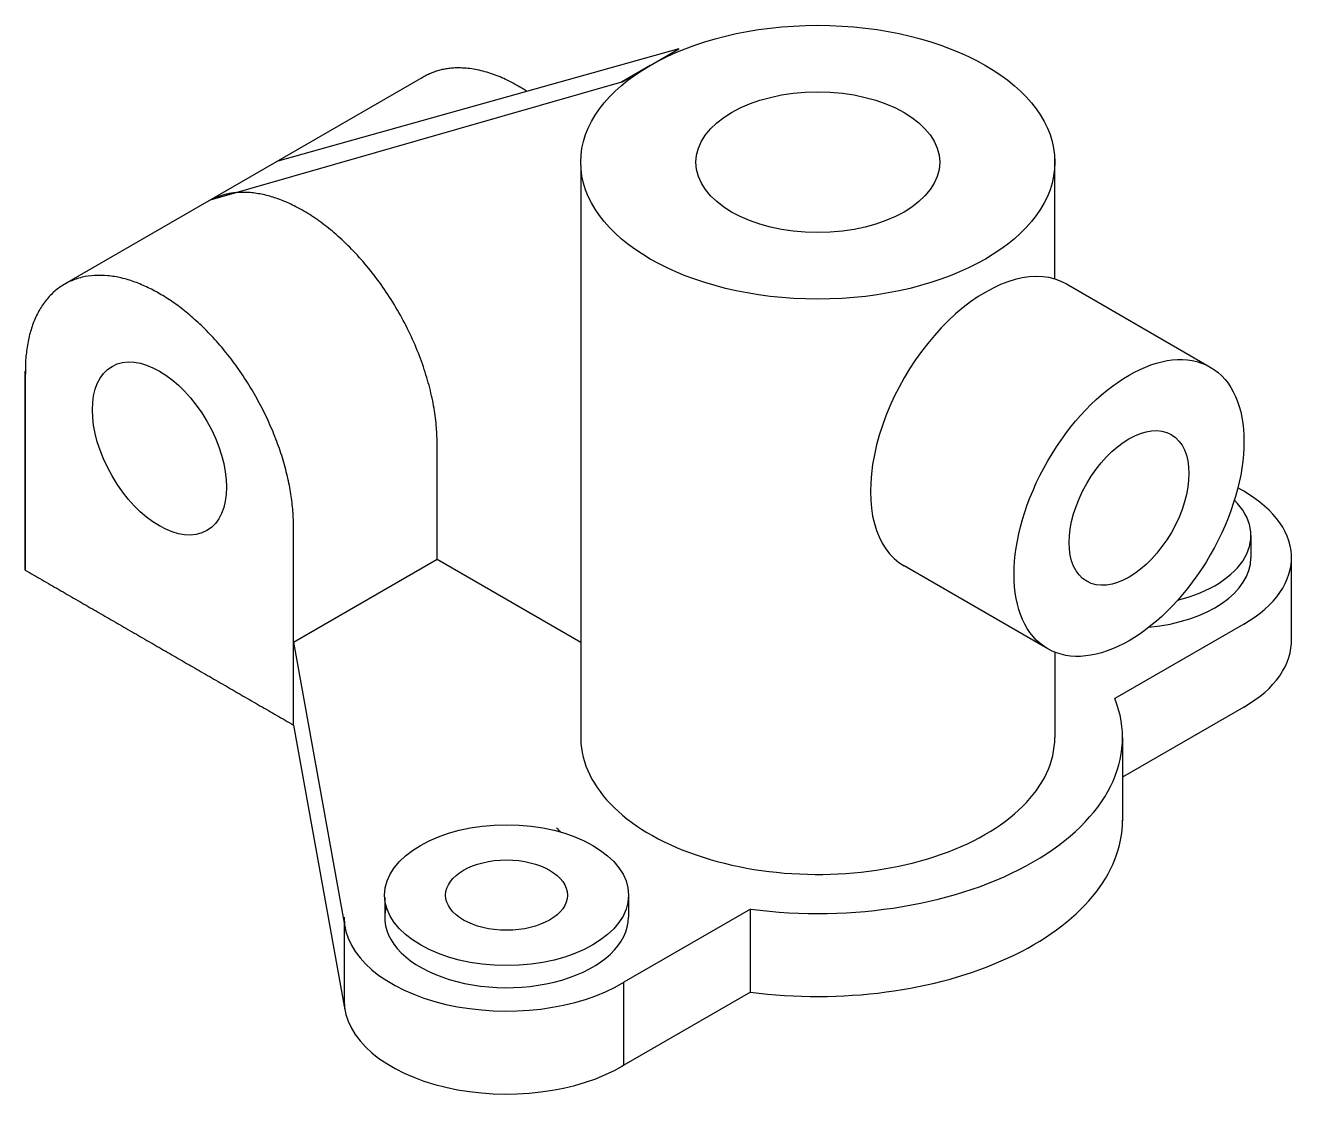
# Model space of a CAD drawing. Header units: millimetres. Extents: x 2302 to 2531, y 3638 to 3833.
import ezdxf

# ---------------------------------------------------------------- set-up
doc = ezdxf.new("R2010")
doc.units = ezdxf.units.MM
doc.layers.add('object line', color=7, linetype='Continuous', lineweight=30)

msp = doc.modelspace()

# ---------------------------------------------------------------- linework, layer by layer
at = {"layer": 'object line'}
for p, q in [((2420.13, 3828.62), (2347.6, 3808.33)), ((2409.73, 3822.62), (2420.13, 3828.62)), ((2414.93, 3825.62), (2409.73, 3822.62)), ((2374.48, 3823.84), (2309.02, 3786.07)), ((2409.73, 3822.62), (2335.32, 3801.25)), ((2402.39, 3807.55), (2402.39, 3703.55)), ((2488.05, 3809.35), (2488.06, 3787)), ((2515.62, 3771.4), (2490.25, 3786.07)), ((2523.58, 3740.62), (2523.58, 3736.61)), ((2350.41, 3721.37), (2376.39, 3736.37)), ((2376.39, 3736.37), (2402.39, 3721.36)), ((2530.92, 3721.97), (2530.92, 3736.26)), ((2486.83, 3720.16), (2460.85, 3735.16)), ((2522.32, 3724.62), (2498.99, 3711.15)), ((2350.41, 3721.37), (2359.71, 3669.86)), ((2488.1, 3719.55), (2488.11, 3704.12)), ((2522.32, 3709.62), (2500.35, 3696.94)), ((2350.41, 3706.37), (2359.71, 3654.86)), ((2500.35, 3704.07), (2500.35, 3689.07)), ((2366.91, 3675.27), (2366.91, 3671.27)), ((2410.99, 3675.62), (2410.99, 3671.62)), ((2433.06, 3673.08), (2410.17, 3659.88)), ((2433.06, 3658.08), (2433.06, 3673.08)), ((2359.55, 3671.62), (2359.55, 3656.62)), ((2410.17, 3644.88), (2410.17, 3659.88)), ((2433.06, 3658.08), (2409.73, 3644.62))]:
    msp.add_line(p, q, dxfattribs=at)
for centre, major_axis in [((2445.24, 3808.12), (-42.87, 0)), ((2445.24, 3808.12), (-22.05, 0)), ((2501.53, 3745.62), (-14.7, -25.46)), ((2326.16, 3756.37), (8.57, -14.85)), ((2501.53, 3745.62), (-7.65, -13.26)), ((2388.95, 3675.62), (-22.05, 0)), ((2388.95, 3675.62), (-11.02, 0))]:
    msp.add_ellipse(centre, major_axis=major_axis, ratio=0.57735, dxfattribs=at)
for centre, major_axis, start_param, end_param in [((2475.55, 3760.62), (-14.7, -25.46), 3.141119, 6.283185), ((2501.53, 3736.62), (-29.39, 0), 2.356194, 3.979193), ((2501.53, 3740.62), (-22.05, 0), 1.980966, 3.668859), ((2501.53, 3736.62), (-22.05, 0), 1.734946, 3.142034), ((2501.53, 3721.62), (-29.39, 0), 2.356194, 3.162651), ((2445.24, 3704.12), (-55.11, 0), 1.347934, 3.364455), ((2445.24, 3704.12), (-42.87, 0), 6.260091, 9.425072), ((2445.24, 3689.12), (-55.11, 0), 1.347934, 3.142958), ((2445.24, 3704.12), (-55.11, 0), 6.822667, 6.850676), ((2388.95, 3671.62), (-22.05, 0), 6.125397, 9.424778), ((2388.95, 3671.62), (-29.39, 0), 6.283185, 8.660702), ((2388.95, 3656.62), (-29.39, 0), 6.283185, 8.660702)]:
    msp.add_ellipse(centre, major_axis=major_axis, ratio=0.57735, start_param=start_param, end_param=end_param, dxfattribs=at)
for points, weights, knots in [([(2392.64, 3820.93), (2391.88, 3821.43), (2391.11, 3821.87), (2380.65, 3827.91), (2373.47, 3823.26)], [0.975363714204, 0.987115020127, 1, 0.848379421476, 0.85373618729], [2.5016937, 2.5016937, 2.5016937, 2.5707963, 2.5707963, 3.3839427, 3.3839427, 3.3839427]), ([(2376.39, 3736.37), (2376.39, 3746.87), (2376.39, 3757.37), (2376.39, 3785.37), (2352.14, 3799.37), (2341.83, 3805.32), (2334.68, 3800.88)], [1, 1, 1, 0.707106781187, 1, 0.85028869916, 0.853626169405], [0, 0, 0, 1, 1, 2.570796, 2.570796, 3.373703, 3.373703, 3.373703]), ([(2350.41, 3721.37), (2350.41, 3731.87), (2350.41, 3742.37), (2350.41, 3770.37), (2326.16, 3784.37), (2301.91, 3798.37), (2301.91, 3770.37), (2301.91, 3752.37), (2301.91, 3734.37)], [1, 1, 1, 0.707106781187, 1, 0.707106781187, 1, 1, 1], [0, 0, 0, 1, 1, 2.570796, 2.570796, 4.141593, 4.141593, 5.141593, 5.141593, 5.141593])]:
    msp.add_rational_spline(points, weights, degree=2, knots=knots, dxfattribs=at)
for points in [[(2301.91, 3734.37), (2301.91, 3752.37), (2301.91, 3770.37)], [(2301.91, 3770.37), (2301.91, 3752.37), (2301.91, 3734.37)], [(2301.91, 3734.37), (2326.16, 3720.37), (2350.41, 3706.37)], [(2350.41, 3706.37), (2350.41, 3713.87), (2350.41, 3721.37)]]:
    msp.add_open_spline(points, degree=2, dxfattribs=at)

doc.saveas('drawing.dxf')
